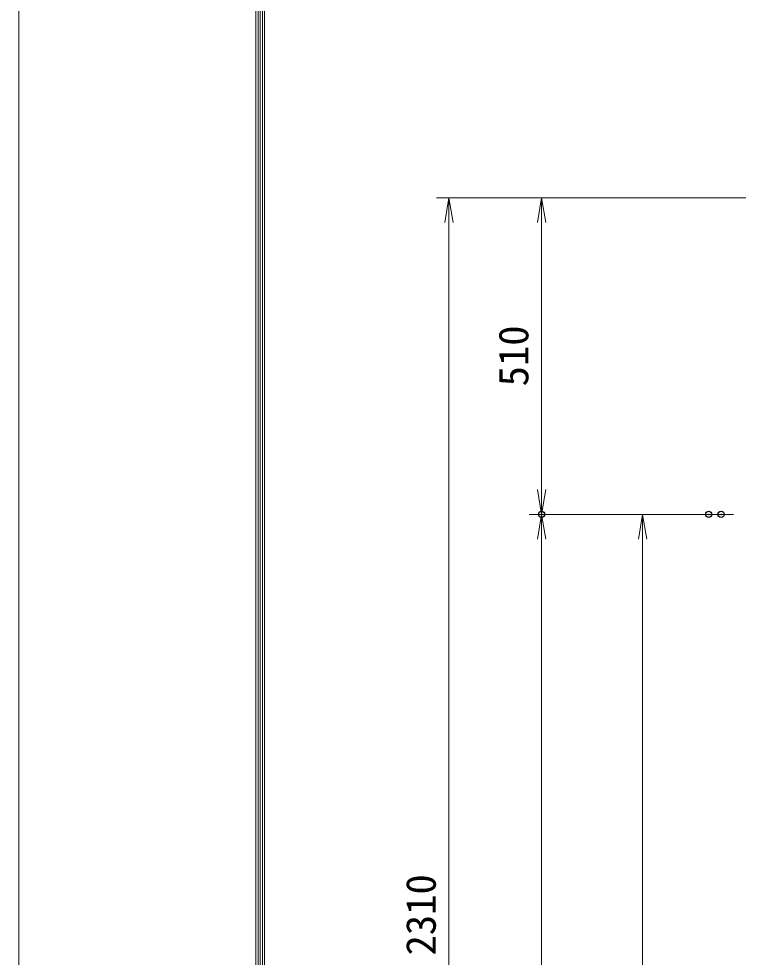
# Model space of a CAD drawing. Units: millimetres, scale not verified. Extents: x -5936 to 5936, y -4198 to 4198.
# Drawn here: x -5936 to -4778, y 202 to 1713 of the extents above; entities that cross this region are included whole.
import ezdxf
from ezdxf.enums import TextEntityAlignment as Align

# ---------------------------------------------------------------- set-up
doc = ezdxf.new("R2010")
doc.units = ezdxf.units.MM
doc.header["$LTSCALE"] = 20
doc.header["$PDMODE"] = 32
doc.header["$PDSIZE"] = 10
doc.layers.add('0-A_D-TTL', color=2, linetype='Continuous', lineweight=9)
doc.layers.add('0-B_0', color=7, linetype='Continuous', lineweight=9)
doc.layers.add('0-C_Defpoints', color=7, linetype='Continuous')
doc.styles.add('ＭＳ ゴシック', font='')
doc.styles.get('ＭＳ ゴシック').set_extended_font_data('MS Gothic')

# ---------------------------------------------------------------- blocks, each defined once
blk = doc.blocks.new('_OPEN')
at = {"layer": '0-B_0'}
blk.add_line((-20, 3.333), (0, 0), dxfattribs=at)
blk.add_lwpolyline([(-20, -3.333), (0, 0), (-20, 0)], dxfattribs=at)

msp = doc.modelspace()

# ---------------------------------------------------------------- linework, layer by layer
at = {"layer": '0-A_D-TTL'}
for points in [[(-5936, 4197.63), (5936, 4197.63), (5936, -4197.57), (-5936, -4197.57)], [(-5554.4, 3886.69), (5554.4, 3886.69), (5554.4, -3886.64), (-5554.4, -3886.64)], [(-5550.87, 3883.16), (5550.86, 3883.16), (5550.86, -3883.11), (-5550.87, -3883.11)], [(-5547.34, 3879.63), (5547.33, 3879.63), (5547.33, -3879.57), (-5547.34, -3879.57)], [(-5543.8, 3876.09), (5543.8, 3876.09), (5543.8, -3876.04), (-5543.8, -3876.04)], [(-5540.27, 3872.56), (5540.26, 3872.56), (5540.26, -3872.51), (-5540.27, -3872.51)]]:
    msp.add_lwpolyline(points, close=True, dxfattribs=at)
at = {"layer": '0-B_0'}
for p, q in [((-4399.03, 1424.84), (-5263.61, 1424.84)), ((-4379.03, 1424.84), (-5114.58, 1424.84)), ((-5243.61, 1384.84), (-5243.61, -845.16)), ((-5094.58, 1384.84), (-5094.58, 954.84)), ((-4785.51, 914.84), (-5114.58, 914.84)), ((-4845.51, 914.84), (-5114.58, 914.84)), ((-4825.51, 914.84), (-4951.98, 914.84)), ((-5094.58, 874.84), (-5094.58, -845.16)), ((-4931.98, 874.84), (-4931.98, -815.16))]:
    msp.add_line(p, q, dxfattribs=at)
at = {"layer": '0-C_Defpoints'}
for p in [(-5094.58, 914.84), (-4825.51, 914.84), (-4805.51, 914.84)]:
    msp.add_point(p, dxfattribs=at)

# ---------------------------------------------------------------- block references
at = {"layer": '0-B_0', "xscale": 2, "yscale": 2}
for p, rotation in [((-5243.61, 1424.84), 90), ((-5094.58, 1424.84), 90), ((-5094.58, 914.84), 270), ((-5094.58, 914.84), 90), ((-4931.98, 914.84), 90)]:
    msp.add_blockref('_OPEN', p, dxfattribs=dict(at, rotation=rotation))

# ---------------------------------------------------------------- texts
at = {"layer": '0-B_0', "style": 'ＭＳ ゴシック'}
for s, p in [('510', (-5101.33, 1120.97)), ('2310', (-5250.36, 204.59))]:
    msp.add_text(s, height=48.09, rotation=90, dxfattribs=at).set_placement(p, align=Align.BOTTOM_LEFT)

doc.saveas('drawing.dxf')
